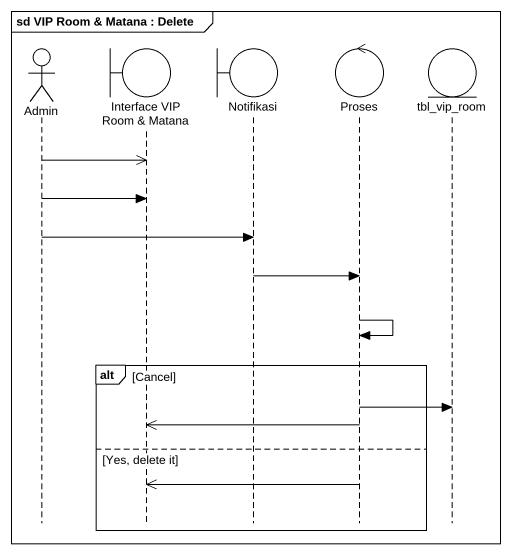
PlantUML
@startuml
mainframe sd VIP Room & Matana : Delete
hide footbox
actor Admin
boundary "Interface VIP Room & Matana" as Interface_VIP_Room_Matana
boundary Notifikasi
control Proses
entity tbl_vip_room

Admin ->> Interface_VIP_Room_Matana
Admin -> Interface_VIP_Room_Matana
Admin -> Notifikasi
Notifikasi -> Proses
Proses -> Proses
alt Cancel
  Proses -> tbl_vip_room
  Proses ->> Interface_VIP_Room_Matana
else Yes, delete it
  Proses ->> Interface_VIP_Room_Matana
end
@enduml
